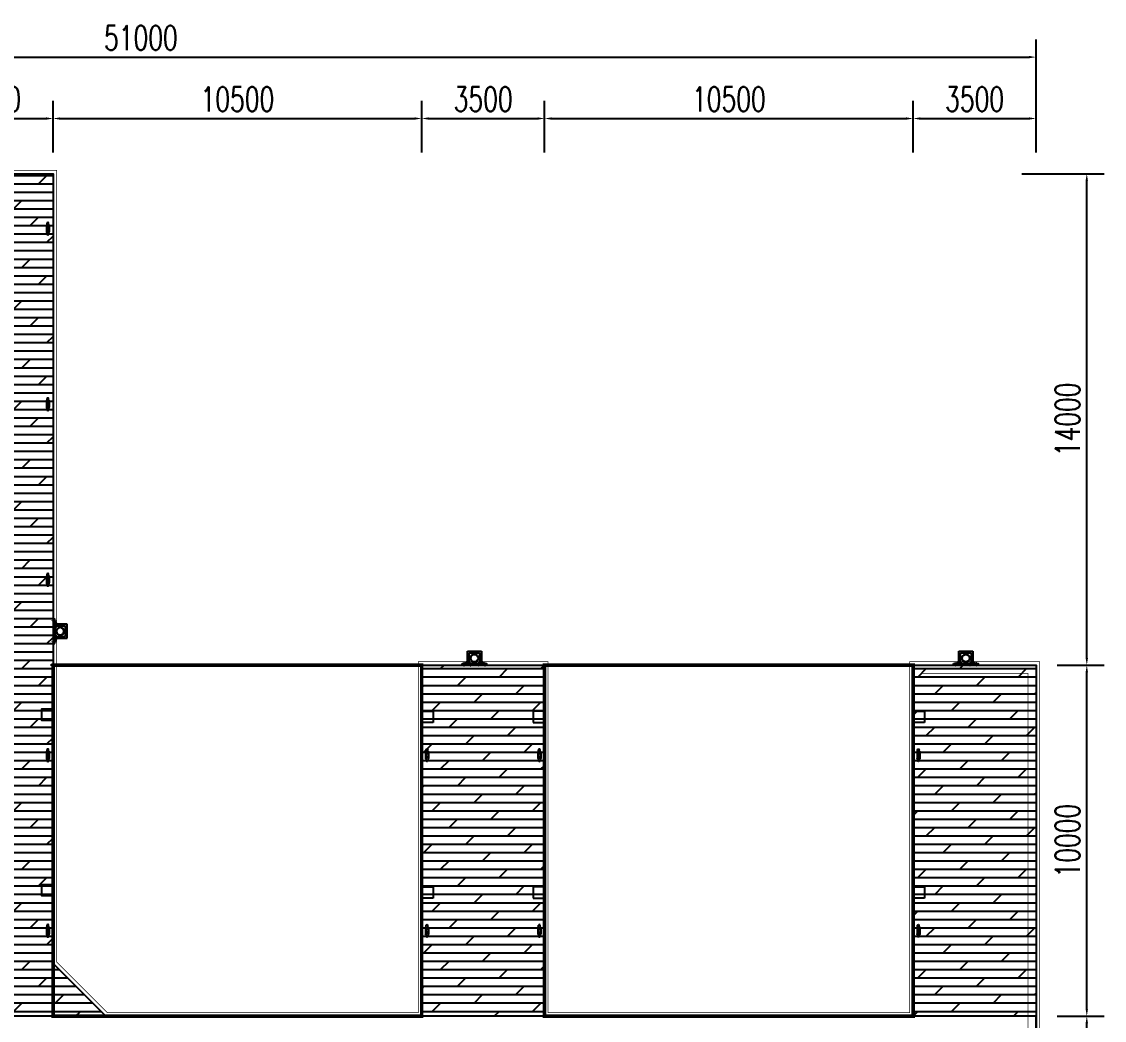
# Model space of a CAD drawing. Header units: millimetres. Extents: x -1905078 to 890385, y 1304549 to 3975677.
# Drawn here: x -742554 to -711711, y 1456461 to 1484910 of the extents above; entities that cross this region are included whole.
import ezdxf

# ---------------------------------------------------------------- set-up
doc = ezdxf.new("R2010")
doc.units = ezdxf.units.MM
doc.header["$LTSCALE"] = 1000
doc.layers.get('DEFPOINTS').update_dxf_attribs({"linetype": 'CONTINUOUS'})
for name, color, linetype in [('W-_ANTICOLLISION防撞措施', 6, 'CONTINUOUS'), ('W-FLOAT_BOWL浮筒', 253, 'CONTINUOUS'), ('W-MOUNTING固定方式', 5, 'CONTINUOUS'), ('W-PLASTIC_RAILINGS塑木栏杆', 6, 'CONTINUOUS'), ('W-STEEL_FRAME钢架', 3, 'CONTINUOUS'), ('W-WOOD_FLOOR木地板', 30, 'CONTINUOUS'), ('护桩器', 154, 'CONTINUOUS'), ('景-通用-文字', 7, 'CONTINUOUS'), ('系船栓', 132, 'CONTINUOUS'), ('结构', 1, 'CONTINUOUS'), ('螺栓', 146, 'CONTINUOUS')]:
    doc.layers.add(name, color=color, linetype=linetype)
doc.styles.add('STANDARD_T3', font='simplex.shx', dxfattribs={"width": 0.7, "bigfont": 'gbcbig.shx'})
doc.dimstyles.new('W&&200', dxfattribs={"dimtxt": 700, "dimasz": 200, "dimexe": 500, "dimexo": 600, "dimgap": 200, "dimtad": 1, "dimdec": 0, "dimzin": 0, "dimdsep": 46, "dimtxsty": 'STANDARD_T3', "dimcen": 0.09, "dimclrd": 1, "dimclre": 1, "dimclrt": 7, "dimazin": 2, "dimtfac": 1, "dimtdec": 0, "dimtix": 1, "dimtmove": 2, "dimatfit": 3, "dimfxl": 100, "dimtolj": 1, "dimtzin": 0, "dimarcsym": 0})

# ---------------------------------------------------------------- blocks, each defined once
blk = doc.blocks.new('ggz')
at = {"layer": '护桩器'}
for p, q in [((0, 0), (399, 0)), ((0, -349), (0, 0)), ((162, -69), (162, 0)), ((172, -69), (172, 0)), ((226, -69), (226, 0)), ((236, -69), (236, 0)), ((399, 0), (399, -349)), ((-78, -349), (0, -271)), ((73, -163), (4, -163)), ((73, -173), (4, -173)), ((73, -226), (4, -226)), ((73, -236), (4, -236)), ((47, -160), (47, -162)), ((70, -160), (47, -160)), ((70, -162), (47, -162)), ((47, -237), (47, -239)), ((47, -237), (70, -237)), ((47, -239), (70, -239)), ((48, -157), (50, -157)), ((48, -157), (48, -160)), ((48, -171), (48, -162)), ((48, -171), (69, -171)), ((48, -229), (48, -237)), ((69, -229), (48, -229)), ((50, -148), (49, -149)), ((49, -149), (53, -148)), ((49, -157), (49, -149)), ((57, -240), (49, -240)), ((49, -240), (49, -246)), ((53, -247), (49, -246)), ((50, -247), (49, -246)), ((50, -50), (349, -50)), ((50, -349), (50, -50)), ((55, -148), (50, -148)), ((50, -149), (55, -148)), ((50, -148), (50, -149)), ((50, -157), (50, -149)), ((51, -157), (50, -157)), ((50, -240), (50, -239)), ((50, -240), (50, -246)), ((50, -246), (50, -247)), ((55, -247), (50, -246)), ((50, -247), (50, -247)), ((50, -247), (50, -247)), ((50, -247), (53, -247)), ((58, -157), (51, -157)), ((52, -160), (52, -157)), ((52, -162), (52, -160)), ((52, -162), (52, -238)), ((52, -162), (52, -171)), ((52, -163), (52, -171)), ((52, -236), (52, -228)), ((52, -229), (52, -237)), ((52, -237), (52, -239)), ((53, -154), (53, -144)), ((54, -144), (53, -144)), ((64, -144), (53, -144)), ((53, -148), (64, -148)), ((53, -157), (53, -148)), ((54, -149), (53, -148)), ((53, -148), (57, -149)), ((53, -171), (53, -148)), ((54, -157), (53, -157)), ((53, -238), (53, -160)), ((53, -160), (53, -238)), ((53, -172), (53, -171)), ((64, -181), (53, -181)), ((53, -229), (53, -227)), ((53, -239), (53, -229)), ((57, -246), (53, -247)), ((53, -247), (62, -247)), ((54, -144), (54, -154)), ((54, -144), (63, -144)), ((54, -148), (54, -171)), ((54, -149), (54, -157)), ((63, -149), (54, -149)), ((54, -157), (63, -157)), ((54, -171), (54, -181)), ((56, -145), (55, -146)), ((55, -146), (55, -148)), ((64, -148), (55, -148)), ((55, -148), (60, -149)), ((55, -148), (56, -149)), ((55, -247), (60, -246)), ((56, -145), (61, -145)), ((57, -146), (56, -145)), ((56, -149), (57, -148)), ((56, -149), (61, -149)), ((58, -147), (57, -146)), ((57, -148), (58, -147)), ((57, -149), (62, -148)), ((57, -157), (57, -149)), ((57, -240), (68, -240)), ((57, -246), (57, -240)), ((62, -247), (57, -246)), ((58, -151), (58, -248)), ((58, -157), (58, -157)), ((58, -157), (59, -157)), ((58, -160), (58, -157)), ((59, -160), (58, -157)), ((58, -171), (58, -162)), ((58, -163), (58, -171)), ((58, -236), (58, -228)), ((58, -237), (58, -229)), ((59, -147), (60, -146)), ((60, -148), (59, -147)), ((60, -157), (59, -157)), ((60, -146), (62, -146)), ((60, -149), (64, -148)), ((62, -148), (60, -148)), ((60, -157), (60, -149)), ((60, -157), (68, -157)), ((60, -240), (60, -246)), ((60, -246), (64, -247)), ((62, -146), (62, -147)), ((62, -147), (62, -148)), ((62, -148), (67, -149)), ((66, -246), (62, -247)), ((62, -247), (67, -247)), ((63, -154), (63, -144)), ((63, -144), (64, -144)), ((63, -149), (64, -148)), ((63, -171), (63, -148)), ((63, -149), (63, -157)), ((63, -157), (64, -157)), ((63, -181), (63, -171)), ((64, -154), (64, -144)), ((64, -157), (64, -148)), ((64, -148), (68, -149)), ((68, -148), (64, -148)), ((64, -171), (64, -148)), ((64, -160), (64, -157)), ((64, -238), (64, -160)), ((64, -160), (64, -238)), ((64, -162), (64, -238)), ((64, -162), (64, -171)), ((64, -172), (64, -171)), ((64, -229), (64, -227)), ((64, -239), (64, -229)), ((64, -229), (64, -237)), ((68, -246), (64, -247)), ((65, -162), (65, -160)), ((65, -237), (65, -239)), ((66, -240), (66, -246)), ((67, -247), (66, -246)), ((67, -149), (68, -148)), ((67, -157), (67, -149)), ((67, -240), (67, -239)), ((67, -247), (67, -246)), ((68, -246), (67, -247)), ((68, -149), (68, -148)), ((68, -157), (68, -149)), ((68, -157), (68, -157)), ((68, -157), (68, -157)), ((68, -157), (68, -160)), ((68, -240), (68, -246)), ((69, -171), (69, -162)), ((69, -229), (69, -237)), ((70, -162), (70, -160)), ((70, -239), (70, -237)), ((73, -163), (73, -173)), ((73, -236), (73, -226)), ((140, -54), (248, -54)), ((143, -49), (144, -48)), ((143, -49), (154, -49)), ((143, -49), (143, -59)), ((154, -59), (143, -59)), ((143, -59), (144, -60)), ((154, -48), (144, -48)), ((144, -60), (144, -48)), ((154, -60), (144, -60)), ((148, -45), (149, -44)), ((149, -44), (148, -49)), ((148, -50), (148, -45)), ((148, -45), (149, -46)), ((149, -46), (148, -50)), ((148, -48), (148, -60)), ((157, -48), (148, -48)), ((148, -49), (148, -48)), ((148, -49), (156, -49)), ((148, -59), (148, -49)), ((148, -49), (149, -53)), ((148, -60), (148, -50)), ((148, -50), (149, -55)), ((149, -53), (148, -58)), ((149, -55), (148, -60)), ((148, -58), (149, -62)), ((148, -59), (156, -59)), ((148, -59), (148, -60)), ((157, -60), (148, -60)), ((148, -60), (149, -64)), ((148, -63), (148, -60)), ((149, -62), (148, -63)), ((149, -64), (148, -63)), ((157, -44), (149, -44)), ((157, -46), (149, -46)), ((157, -53), (149, -53)), ((157, -55), (149, -55)), ((157, -62), (149, -62)), ((157, -64), (149, -64)), ((156, -49), (157, -48)), ((156, -49), (156, -59)), ((156, -59), (157, -60)), ((157, -44), (157, -46)), ((157, -44), (157, -63)), ((157, -44), (160, -44)), ((157, -46), (157, -46)), ((160, -48), (157, -48)), ((160, -60), (157, -60)), ((157, -64), (157, -63)), ((157, -64), (157, -64)), ((157, -64), (160, -64)), ((160, -42), (162, -42)), ((160, -66), (160, -42)), ((162, -48), (160, -48)), ((238, -60), (160, -60)), ((162, -60), (160, -60)), ((160, -60), (238, -60)), ((162, -66), (160, -66)), ((161, -48), (238, -48)), ((161, -60), (238, -60)), ((162, -66), (162, -42)), ((170, -43), (162, -43)), ((162, -48), (170, -48)), ((162, -48), (171, -48)), ((170, -54), (162, -54)), ((162, -54), (171, -54)), ((162, -60), (170, -60)), ((170, -65), (162, -65)), ((162, -69), (172, -69)), ((170, -43), (170, -65)), ((170, -49), (181, -49)), ((181, -59), (170, -59)), ((172, -60), (170, -60)), ((181, -60), (181, -48)), ((236, -69), (226, -69)), ((229, -60), (227, -60)), ((236, -48), (228, -48)), ((236, -54), (228, -54)), ((229, -43), (237, -43)), ((229, -65), (229, -43)), ((229, -48), (237, -48)), ((237, -54), (229, -54)), ((239, -60), (229, -60)), ((229, -60), (237, -60)), ((229, -65), (237, -65)), ((237, -42), (239, -42)), ((237, -42), (237, -66)), ((237, -48), (239, -48)), ((237, -60), (239, -60)), ((239, -66), (237, -66)), ((239, -42), (239, -66)), ((240, -46), (239, -46)), ((240, -62), (239, -62)), ((240, -53), (240, -45)), ((240, -45), (246, -45)), ((240, -46), (246, -46)), ((240, -53), (240, -63)), ((246, -53), (240, -53)), ((240, -56), (246, -56)), ((240, -62), (246, -62)), ((240, -63), (246, -63)), ((246, -46), (246, -45)), ((246, -46), (246, -45)), ((246, -49), (246, -45)), ((246, -45), (246, -45)), ((246, -46), (246, -46)), ((246, -51), (246, -46)), ((246, -46), (246, -49)), ((246, -49), (246, -58)), ((246, -53), (246, -49)), ((246, -51), (246, -56)), ((246, -58), (246, -53)), ((246, -56), (246, -59)), ((246, -58), (246, -63)), ((246, -62), (246, -58)), ((246, -63), (246, -59)), ((246, -63), (246, -62)), ((246, -63), (246, -63)), ((246, -63), (246, -63)), ((326, -163), (395, -163)), ((326, -163), (326, -173)), ((326, -173), (395, -173)), ((326, -226), (395, -226)), ((326, -236), (326, -226)), ((326, -236), (395, -236)), ((329, -162), (329, -160)), ((329, -160), (352, -160)), ((329, -162), (352, -162)), ((329, -239), (329, -237)), ((352, -237), (329, -237)), ((352, -239), (329, -239)), ((330, -171), (330, -162)), ((351, -171), (330, -171)), ((330, -229), (330, -237)), ((330, -229), (351, -229)), ((335, -148), (331, -149)), ((331, -148), (335, -148)), ((331, -149), (331, -148)), ((332, -149), (331, -148)), ((331, -157), (331, -149)), ((331, -157), (331, -157)), ((331, -157), (331, -157)), ((339, -157), (331, -157)), ((331, -157), (331, -160)), ((331, -240), (331, -246)), ((342, -240), (331, -240)), ((331, -246), (335, -247)), ((331, -246), (332, -247)), ((337, -148), (332, -149)), ((332, -157), (332, -149)), ((332, -240), (332, -239)), ((332, -247), (332, -246)), ((332, -247), (333, -246)), ((337, -247), (332, -247)), ((333, -240), (333, -246)), ((333, -246), (337, -247)), ((334, -162), (334, -160)), ((334, -237), (334, -239)), ((335, -154), (335, -144)), ((336, -144), (335, -144)), ((335, -144), (346, -144)), ((346, -148), (335, -148)), ((335, -157), (335, -148)), ((336, -149), (335, -148)), ((335, -148), (344, -148)), ((339, -149), (335, -148)), ((335, -171), (335, -148)), ((336, -157), (335, -157)), ((335, -160), (335, -157)), ((335, -238), (335, -160)), ((335, -160), (335, -238)), ((335, -162), (335, -238)), ((335, -162), (335, -171)), ((335, -172), (335, -171)), ((335, -181), (346, -181)), ((335, -229), (335, -227)), ((335, -239), (335, -229)), ((335, -229), (335, -237)), ((339, -246), (335, -247)), ((336, -154), (336, -144)), ((345, -144), (336, -144)), ((336, -171), (336, -148)), ((336, -149), (336, -157)), ((336, -149), (345, -149)), ((345, -157), (336, -157)), ((336, -181), (336, -171)), ((337, -146), (337, -147)), ((339, -146), (337, -146)), ((337, -147), (337, -148)), ((342, -149), (337, -148)), ((337, -148), (339, -148)), ((337, -247), (342, -246)), ((346, -247), (337, -247)), ((343, -145), (338, -145)), ((343, -149), (338, -149)), ((340, -147), (339, -146)), ((339, -148), (340, -147)), ((344, -148), (339, -149)), ((339, -157), (339, -149)), ((339, -157), (340, -157)), ((339, -240), (339, -246)), ((344, -247), (339, -246)), ((341, -157), (340, -157)), ((340, -160), (341, -157)), ((341, -147), (342, -146)), ((342, -148), (341, -147)), ((341, -151), (341, -248)), ((341, -157), (341, -157)), ((341, -157), (348, -157)), ((341, -160), (341, -157)), ((341, -171), (341, -162)), ((341, -163), (341, -171)), ((341, -236), (341, -228)), ((341, -237), (341, -229)), ((342, -146), (343, -145)), ((346, -148), (342, -149)), ((343, -149), (342, -148)), ((342, -157), (342, -149)), ((342, -240), (350, -240)), ((342, -246), (342, -240)), ((342, -246), (346, -247)), ((343, -145), (344, -146)), ((344, -148), (343, -149)), ((344, -146), (344, -148)), ((344, -148), (349, -148)), ((349, -149), (344, -148)), ((344, -247), (349, -246)), ((345, -144), (345, -154)), ((345, -144), (346, -144)), ((345, -149), (346, -148)), ((345, -148), (345, -171)), ((345, -149), (345, -157)), ((345, -157), (346, -157)), ((345, -171), (345, -181)), ((346, -154), (346, -144)), ((346, -157), (346, -148)), ((350, -149), (346, -148)), ((346, -171), (346, -148)), ((346, -238), (346, -160)), ((346, -160), (346, -238)), ((346, -172), (346, -171)), ((346, -229), (346, -227)), ((346, -239), (346, -229)), ((346, -247), (350, -246)), ((349, -247), (346, -247)), ((347, -160), (347, -157)), ((347, -162), (347, -160)), ((347, -162), (347, -238)), ((347, -162), (347, -171)), ((347, -163), (347, -171)), ((347, -236), (347, -228)), ((347, -229), (347, -237)), ((347, -237), (347, -239)), ((348, -157), (349, -157)), ((349, -50), (349, -349)), ((349, -148), (350, -149)), ((349, -148), (349, -149)), ((349, -157), (349, -149)), ((351, -157), (349, -157)), ((349, -240), (349, -239)), ((349, -240), (349, -246)), ((349, -246), (349, -247)), ((349, -247), (350, -246)), ((349, -247), (349, -247)), ((349, -247), (349, -247)), ((350, -157), (350, -149)), ((350, -240), (350, -246)), ((351, -157), (351, -160)), ((351, -171), (351, -162)), ((351, -229), (351, -237)), ((352, -160), (352, -162)), ((352, -237), (352, -239)), ((477, -349), (399, -271)), ((399, -399), (0, -399)), ((349, -349), (50, -349)), ((140, -345), (248, -345)), ((143, -340), (144, -339)), ((154, -340), (143, -340)), ((143, -350), (143, -340)), ((143, -350), (154, -350)), ((143, -350), (144, -351)), ((154, -339), (144, -339)), ((144, -339), (144, -351)), ((154, -351), (144, -351)), ((148, -339), (149, -335)), ((149, -335), (148, -336)), ((148, -336), (148, -339)), ((149, -337), (148, -336)), ((148, -341), (149, -337)), ((148, -351), (148, -339)), ((157, -339), (148, -339)), ((148, -340), (148, -339)), ((148, -339), (148, -349)), ((149, -344), (148, -339)), ((148, -340), (156, -340)), ((148, -340), (148, -350)), ((149, -346), (148, -341)), ((148, -349), (149, -344)), ((148, -350), (149, -346)), ((148, -349), (148, -354)), ((149, -353), (148, -349)), ((148, -350), (156, -350)), ((148, -350), (148, -351)), ((149, -355), (148, -350)), ((157, -351), (148, -351)), ((148, -354), (149, -353)), ((148, -354), (149, -355)), ((157, -335), (149, -335)), ((157, -337), (149, -337)), ((157, -344), (149, -344)), ((157, -346), (149, -346)), ((157, -353), (149, -353)), ((157, -355), (149, -355)), ((156, -340), (157, -339)), ((156, -350), (156, -340)), ((156, -350), (157, -351)), ((157, -335), (157, -336)), ((157, -335), (157, -335)), ((157, -335), (160, -335)), ((157, -355), (157, -336)), ((160, -339), (157, -339)), ((160, -351), (157, -351)), ((157, -353), (157, -353)), ((157, -355), (157, -353)), ((157, -355), (160, -355)), ((162, -333), (160, -333)), ((160, -333), (160, -357)), ((238, -339), (160, -339)), ((162, -339), (160, -339)), ((160, -339), (238, -339)), ((162, -351), (160, -351)), ((160, -357), (162, -357)), ((161, -339), (238, -339)), ((161, -351), (238, -351)), ((162, -330), (162, -399)), ((162, -330), (172, -330)), ((162, -333), (162, -357)), ((170, -334), (162, -334)), ((162, -339), (170, -339)), ((170, -345), (162, -345)), ((162, -345), (171, -345)), ((162, -351), (170, -351)), ((162, -351), (171, -351)), ((170, -356), (162, -356)), ((170, -356), (170, -334)), ((172, -339), (170, -339)), ((181, -340), (170, -340)), ((170, -350), (181, -350)), ((172, -330), (172, -399)), ((181, -339), (181, -351)), ((226, -330), (226, -399)), ((236, -330), (226, -330)), ((229, -339), (227, -339)), ((236, -345), (228, -345)), ((236, -351), (228, -351)), ((229, -334), (237, -334)), ((229, -334), (229, -356)), ((239, -339), (229, -339)), ((229, -339), (237, -339)), ((237, -345), (229, -345)), ((229, -351), (237, -351)), ((229, -356), (237, -356)), ((236, -330), (236, -399)), ((239, -333), (237, -333)), ((237, -357), (237, -333)), ((237, -339), (239, -339)), ((237, -351), (239, -351)), ((237, -357), (239, -357)), ((239, -357), (239, -333)), ((240, -337), (239, -337)), ((240, -353), (239, -353)), ((240, -336), (246, -336)), ((240, -346), (240, -336)), ((240, -337), (246, -337)), ((240, -343), (246, -343)), ((240, -346), (240, -354)), ((246, -346), (240, -346)), ((240, -353), (246, -353)), ((240, -354), (246, -354)), ((246, -336), (246, -336)), ((246, -336), (246, -340)), ((246, -336), (246, -336)), ((246, -341), (246, -336)), ((246, -336), (246, -337)), ((246, -337), (246, -341)), ((246, -343), (246, -340)), ((246, -341), (246, -346)), ((246, -350), (246, -341)), ((246, -348), (246, -343)), ((246, -346), (246, -350)), ((246, -348), (246, -353)), ((246, -350), (246, -354)), ((246, -353), (246, -350)), ((246, -353), (246, -353)), ((246, -353), (246, -354)), ((246, -353), (246, -354)), ((246, -354), (246, -354))]:
    blk.add_line(p, q, dxfattribs=at)
for points in [[(83, -174), (33, -174), (33, -224), (83, -224)], [(174, -79), (174, -29), (224, -29), (224, -79)], [(316, -174), (366, -174), (366, -224), (316, -224)], [(-150, -349), (549, -349), (549, -399), (-150, -399)], [(174, -320), (174, -370), (224, -370), (224, -320)]]:
    blk.add_lwpolyline(points, close=True, dxfattribs=at)
at = {"layer": '护桩器', "color": 1}
for radius in [110, 104]:
    blk.add_circle((200, -200), radius, dxfattribs=at)
at = {"layer": '螺栓'}
for p, q in [((-110, -343), (-109, -342)), ((-110, -343), (-110, -349)), ((-110, -406), (-110, -404)), ((-90, -404), (-110, -404)), ((-90, -406), (-110, -406)), ((-91, -342), (-109, -342)), ((-108, -412), (-108, -406)), ((-92, -412), (-108, -412)), ((-105, -412), (-105, -406)), ((-105, -419), (-105, -412)), ((-103, -420), (-105, -419)), ((-103, -420), (-103, -412)), ((-97, -420), (-103, -420)), ((-97, -420), (-97, -412)), ((-97, -420), (-95, -419)), ((-95, -406), (-95, -412)), ((-95, -419), (-95, -412)), ((-92, -406), (-92, -412)), ((-90, -343), (-91, -342)), ((-90, -347), (-90, -343)), ((-90, -404), (-90, -406)), ((70, -343, 0), (71, -342, 0)), ((70, -343, 0), (70, -349, 0)), ((70, -406, 0), (70, -404, 0)), ((90, -404, 0), (70, -404, 0)), ((90, -406, 0), (70, -406, 0)), ((89, -342, 0), (71, -342, 0)), ((72, -412, 0), (72, -406, 0)), ((88, -412, 0), (72, -412, 0)), ((75, -412, 0), (75, -406, 0)), ((75, -419, 0), (75, -412, 0)), ((77, -420, 0), (75, -419, 0)), ((77, -420, 0), (77, -412, 0)), ((83, -420, 0), (77, -420, 0)), ((83, -420, 0), (83, -412, 0)), ((83, -420, 0), (85, -419, 0)), ((85, -406, 0), (85, -412, 0)), ((85, -419, 0), (85, -412, 0)), ((88, -406, 0), (88, -412, 0)), ((90, -343, 0), (89, -342, 0)), ((90, -347, 0), (90, -343, 0)), ((90, -404, 0), (90, -406, 0)), ((309, -343), (310, -342)), ((309, -343), (309, -349)), ((309, -406), (309, -404)), ((329, -404), (309, -404)), ((329, -406), (309, -406)), ((328, -342), (310, -342)), ((311, -412), (311, -406)), ((327, -412), (311, -412)), ((314, -412), (314, -406)), ((314, -419), (314, -412)), ((316, -420), (314, -419)), ((316, -420), (316, -412)), ((322, -420), (316, -420)), ((322, -420), (322, -412)), ((322, -420), (324, -419)), ((324, -406), (324, -412)), ((324, -419), (324, -412)), ((327, -406), (327, -412)), ((329, -343), (328, -342)), ((329, -347), (329, -343)), ((329, -404), (329, -406)), ((489, -343), (490, -342)), ((489, -343), (489, -349)), ((489, -406), (489, -404)), ((509, -404), (489, -404)), ((509, -406), (489, -406)), ((508, -342), (490, -342)), ((491, -412), (491, -406)), ((507, -412), (491, -412)), ((494, -412), (494, -406)), ((494, -419), (494, -412)), ((496, -420), (494, -419)), ((496, -420), (496, -412)), ((502, -420), (496, -420)), ((502, -420), (502, -412)), ((502, -420), (504, -419)), ((504, -406), (504, -412)), ((504, -419), (504, -412)), ((507, -406), (507, -412)), ((509, -343), (508, -342)), ((509, -347), (509, -343)), ((509, -404), (509, -406))]:
    blk.add_line(p, q, dxfattribs=at)
for points in [[(-110, -347), (-90, -347), (-90, -349), (-110, -349)], [(-92, -347), (-108, -347)], [(-107, -342), (-93, -342)], [(-105, -342), (-105, -347)], [(-105, -347), (-105, -399)], [(-103, -347), (-103, -399)], [(-97, -347), (-97, -399)], [(-95, -347), (-95, -342)], [(-95, -347), (-95, -399)], [(309, -347), (329, -347), (329, -349), (309, -349)], [(327, -347), (311, -347)], [(312, -342), (326, -342)], [(314, -342), (314, -347)], [(314, -347), (314, -399)], [(316, -347), (316, -399)], [(322, -347), (322, -399)], [(324, -347), (324, -342)], [(324, -347), (324, -399)], [(489, -347), (509, -347), (509, -349), (489, -349)], [(507, -347), (491, -347)], [(492, -342), (506, -342)], [(494, -342), (494, -347)], [(494, -347), (494, -399)], [(496, -347), (496, -399)], [(502, -347), (502, -399)], [(504, -347), (504, -342)], [(504, -347), (504, -399)]]:
    blk.add_lwpolyline(points, dxfattribs=at)
at = {"layer": '螺栓', "elevation": 0}
for points in [[(70, -347), (90, -347), (90, -349), (70, -349)], [(88, -347), (72, -347)], [(73, -342), (87, -342)], [(75, -342), (75, -347)], [(75, -347), (75, -399)], [(77, -347), (77, -399)], [(83, -347), (83, -399)], [(85, -347), (85, -342)], [(85, -347), (85, -399)]]:
    blk.add_lwpolyline(points, dxfattribs=at)
at = {"layer": '螺栓'}
for points in [[(-107, -342), (-107, -342), (-106, -342), (-105, -342)], [(-105, -342), (-102, -343), (-98, -343), (-95, -342)], [(-95, -342), (-94, -342), (-93, -342), (-93, -342)], [(73, -342, 0), (73, -342, 0), (74, -342, 0), (75, -342, 0)], [(75, -342, 0), (78, -343, 0), (82, -343, 0), (85, -342, 0)], [(85, -342, 0), (86, -342, 0), (87, -342, 0), (87, -342, 0)], [(312, -342), (312, -342), (313, -342), (314, -342)], [(314, -342), (317, -343), (321, -343), (324, -342)], [(324, -342), (325, -342), (326, -342), (326, -342)], [(492, -342), (492, -342), (493, -342), (494, -342)], [(494, -342), (497, -343), (501, -343), (504, -342)], [(504, -342), (505, -342), (506, -342), (506, -342)]]:
    blk.add_open_spline(points, degree=3, dxfattribs=at)
blk = doc.blocks.new('系船栓')
at = {"layer": '系船栓'}
for p, q in [((85, 40), (265, 40)), ((105, 30), (245, 30)), ((105, -30), (19, -23)), ((85, -40), (265, -40)), ((105, -30), (245, -30)), ((245, -30), (331, -23))]:
    blk.add_line(p, q, dxfattribs=at)
for points in [[(105, 30), (19, 23)], [(245, 30), (331, 23)], [(351, 3), (351, -3)]]:
    blk.add_lwpolyline(points, dxfattribs=at)
for centre, radius in [((120, 0), 15), ((120, 0), 10), ((230, 0), 15), ((230, 0), 10)]:
    blk.add_circle(centre, radius, dxfattribs=at)
for centre, radius, start, end in [((23, 0), 23, 98.951, 261.049), ((91, 0), 40.4, 97.8135, 139.5859), ((260, 0), 40.4, 40.4141, 82.1865), ((328, 0), 23, 278.951, 81.049), ((91, 0), 40.4, 220.4141, 262.1865), ((260, 0), 40.4, 277.8135, 319.5859)]:
    blk.add_arc(centre, radius, start, end, dxfattribs=at)
blk = doc.blocks.new('*U432')
at = {"layer": 'W-WOOD_FLOOR木地板', "rotation": 270}
blk.add_blockref('系船栓', (0, 175), dxfattribs=at)
blk = doc.blocks.new('*U431')
at = {"layer": 'W-WOOD_FLOOR木地板', "color": 0, "linetype": 'ByBlock', "lineweight": -2, "transparency": 16777216}
for p in [(0, 20000), (0, 15000), (0, 10000), (0, 5000), (0, 0)]:
    blk.add_blockref('*U432', p, dxfattribs=at)
blk = doc.blocks.new('*U433')
at = {"layer": 'W-WOOD_FLOOR木地板', "rotation": 270}
blk.add_blockref('系船栓', (0, 175), dxfattribs=at)
blk = doc.blocks.new('*U435')
at = {"layer": 'W-WOOD_FLOOR木地板', "color": 0, "linetype": 'ByBlock', "lineweight": -2, "transparency": 16777216}
for p in [(0, 5000), (0, 0)]:
    blk.add_blockref('*U433', p, dxfattribs=at)
blk = doc.blocks.new('*U437')
at = {"layer": 'W-WOOD_FLOOR木地板', "rotation": 270}
blk.add_blockref('系船栓', (0, 175), dxfattribs=at)
blk = doc.blocks.new('*U436')
at = {"layer": 'W-WOOD_FLOOR木地板', "color": 0, "linetype": 'ByBlock', "lineweight": -2, "transparency": 16777216}
for p in [(0, 5000), (0, 0)]:
    blk.add_blockref('*U437', p, dxfattribs=at)
blk = doc.blocks.new('*U438')
at = {"layer": 'W-WOOD_FLOOR木地板', "rotation": 270}
blk.add_blockref('系船栓', (0, 175), dxfattribs=at)
blk = doc.blocks.new('*U440')
at = {"layer": 'W-WOOD_FLOOR木地板', "color": 0, "linetype": 'ByBlock', "lineweight": -2, "transparency": 16777216}
for p in [(0, 5000), (0, 0)]:
    blk.add_blockref('*U438', p, dxfattribs=at)
blk = doc.blocks.new('*D447')
at = {"layer": 'DEFPOINTS', "color": 0, "transparency": 16777216}
for p in [(-713657, 1456579), (-712211, 1456579), (-713657, 1453579)]:
    blk.add_point(p, dxfattribs=at)
at = {"layer": '景-通用-文字', "color": 1, "lineweight": -2, "transparency": 16777216}
for p, q in [((-713057, 1456579), (-711711, 1456579)), ((-712211, 1453779), (-712211, 1456379)), ((-713057, 1453579), (-711711, 1453579))]:
    blk.add_line(p, q, dxfattribs=at)
at = {"layer": '景-通用-文字', "color": 1, "transparency": 16777216}
for points in [[(-712244, 1456379), (-712177, 1456379), (-712211, 1456579)], [(-712244, 1453779), (-712177, 1453779), (-712211, 1453579)]]:
    blk.add_solid(points, dxfattribs=at)
at = {"layer": '景-通用-文字', "color": 7, "transparency": 16777216, "insert": (-712761, 1455079), "char_height": 700, "attachment_point": 5, "rotation": 90, "style": 'STANDARD_T3'}
blk.add_mtext('\\A1;3000', dxfattribs=at)
blk = doc.blocks.new('*D448')
at = {"layer": 'DEFPOINTS', "color": 0, "transparency": 16777216}
for p in [(-713657, 1466579), (-712211, 1466579), (-713657, 1456579)]:
    blk.add_point(p, dxfattribs=at)
at = {"layer": '景-通用-文字', "color": 1, "lineweight": -2, "transparency": 16777216}
for p, q in [((-713057, 1466579), (-711711, 1466579)), ((-712211, 1456779), (-712211, 1466379)), ((-713057, 1456579), (-711711, 1456579))]:
    blk.add_line(p, q, dxfattribs=at)
at = {"layer": '景-通用-文字', "color": 1, "transparency": 16777216}
for points in [[(-712244, 1466379), (-712177, 1466379), (-712211, 1466579)], [(-712244, 1456779), (-712177, 1456779), (-712211, 1456579)]]:
    blk.add_solid(points, dxfattribs=at)
at = {"layer": '景-通用-文字', "color": 7, "transparency": 16777216, "insert": (-712761, 1461579), "char_height": 700, "attachment_point": 5, "rotation": 90, "style": 'STANDARD_T3'}
blk.add_mtext('\\A1;10000', dxfattribs=at)
blk = doc.blocks.new('*D449')
at = {"layer": 'DEFPOINTS', "color": 0, "transparency": 16777216}
for p in [(-714657, 1480579), (-712211, 1480579), (-713657, 1466579)]:
    blk.add_point(p, dxfattribs=at)
at = {"layer": '景-通用-文字', "color": 1, "lineweight": -2, "transparency": 16777216}
for p, q in [((-714057, 1480579), (-711711, 1480579)), ((-712211, 1466779), (-712211, 1480379)), ((-713057, 1466579), (-711711, 1466579))]:
    blk.add_line(p, q, dxfattribs=at)
at = {"layer": '景-通用-文字', "color": 1, "transparency": 16777216}
for points in [[(-712244, 1480379), (-712177, 1480379), (-712211, 1480579)], [(-712244, 1466779), (-712177, 1466779), (-712211, 1466579)]]:
    blk.add_solid(points, dxfattribs=at)
at = {"layer": '景-通用-文字', "color": 7, "transparency": 16777216, "insert": (-712761, 1473579), "char_height": 700, "attachment_point": 5, "rotation": 90, "style": 'STANDARD_T3'}
blk.add_mtext('\\A1;14000', dxfattribs=at)
blk = doc.blocks.new('*D452')
at = {"layer": 'DEFPOINTS', "color": 0, "transparency": 16777216}
for p in [(-741657, 1482151), (-745157, 1480579), (-741657, 1480579)]:
    blk.add_point(p, dxfattribs=at)
at = {"layer": '景-通用-文字', "color": 1, "lineweight": -2, "transparency": 16777216}
for p, q in [((-745157, 1481179), (-745157, 1482651)), ((-741657, 1481179), (-741657, 1482651)), ((-744957, 1482151), (-741857, 1482151))]:
    blk.add_line(p, q, dxfattribs=at)
at = {"layer": '景-通用-文字', "color": 1, "transparency": 16777216}
for points in [[(-744957, 1482184), (-744957, 1482117), (-745157, 1482151)], [(-741857, 1482184), (-741857, 1482117), (-741657, 1482151)]]:
    blk.add_solid(points, dxfattribs=at)
at = {"layer": '景-通用-文字', "color": 7, "transparency": 16777216, "insert": (-743407, 1482701), "char_height": 700, "attachment_point": 5, "style": 'STANDARD_T3'}
blk.add_mtext('\\A1;3500', dxfattribs=at)
blk = doc.blocks.new('*D453')
at = {"layer": 'DEFPOINTS', "color": 0, "transparency": 16777216}
for p in [(-731157, 1482151), (-741657, 1480579), (-731157, 1480579)]:
    blk.add_point(p, dxfattribs=at)
at = {"layer": '景-通用-文字', "color": 1, "lineweight": -2, "transparency": 16777216}
for p, q in [((-741657, 1481179), (-741657, 1482651)), ((-731157, 1481179), (-731157, 1482651)), ((-741457, 1482151), (-731357, 1482151))]:
    blk.add_line(p, q, dxfattribs=at)
at = {"layer": '景-通用-文字', "color": 1, "transparency": 16777216}
for points in [[(-741457, 1482184), (-741457, 1482117), (-741657, 1482151)], [(-731357, 1482184), (-731357, 1482117), (-731157, 1482151)]]:
    blk.add_solid(points, dxfattribs=at)
at = {"layer": '景-通用-文字', "color": 7, "transparency": 16777216, "insert": (-736407, 1482701), "char_height": 700, "attachment_point": 5, "style": 'STANDARD_T3'}
blk.add_mtext('\\A1;10500', dxfattribs=at)
blk = doc.blocks.new('*D454')
at = {"layer": 'DEFPOINTS', "color": 0, "transparency": 16777216}
for p in [(-727657, 1482151), (-731157, 1480579), (-727657, 1480579)]:
    blk.add_point(p, dxfattribs=at)
at = {"layer": '景-通用-文字', "color": 1, "lineweight": -2, "transparency": 16777216}
for p, q in [((-731157, 1481179), (-731157, 1482651)), ((-727657, 1481179), (-727657, 1482651)), ((-730957, 1482151), (-727857, 1482151))]:
    blk.add_line(p, q, dxfattribs=at)
at = {"layer": '景-通用-文字', "color": 1, "transparency": 16777216}
for points in [[(-730957, 1482184), (-730957, 1482117), (-731157, 1482151)], [(-727857, 1482184), (-727857, 1482117), (-727657, 1482151)]]:
    blk.add_solid(points, dxfattribs=at)
at = {"layer": '景-通用-文字', "color": 7, "transparency": 16777216, "insert": (-729407, 1482701), "char_height": 700, "attachment_point": 5, "style": 'STANDARD_T3'}
blk.add_mtext('\\A1;3500', dxfattribs=at)
blk = doc.blocks.new('*D455')
at = {"layer": 'DEFPOINTS', "color": 0, "transparency": 16777216}
for p in [(-717157, 1482151), (-727657, 1480579), (-717157, 1480579)]:
    blk.add_point(p, dxfattribs=at)
at = {"layer": '景-通用-文字', "color": 1, "lineweight": -2, "transparency": 16777216}
for p, q in [((-727657, 1481179), (-727657, 1482651)), ((-717157, 1481179), (-717157, 1482651)), ((-727457, 1482151), (-717357, 1482151))]:
    blk.add_line(p, q, dxfattribs=at)
at = {"layer": '景-通用-文字', "color": 1, "transparency": 16777216}
for points in [[(-727457, 1482184), (-727457, 1482117), (-727657, 1482151)], [(-717357, 1482184), (-717357, 1482117), (-717157, 1482151)]]:
    blk.add_solid(points, dxfattribs=at)
at = {"layer": '景-通用-文字', "color": 7, "transparency": 16777216, "insert": (-722407, 1482701), "char_height": 700, "attachment_point": 5, "style": 'STANDARD_T3'}
blk.add_mtext('\\A1;10500', dxfattribs=at)
blk = doc.blocks.new('*D456')
at = {"layer": 'DEFPOINTS', "color": 0, "transparency": 16777216}
for p in [(-713657, 1482151), (-717157, 1480579), (-713657, 1480579)]:
    blk.add_point(p, dxfattribs=at)
at = {"layer": '景-通用-文字', "color": 1, "lineweight": -2, "transparency": 16777216}
for p, q in [((-717157, 1481179), (-717157, 1482651)), ((-713657, 1481179), (-713657, 1482651)), ((-716957, 1482151), (-713857, 1482151))]:
    blk.add_line(p, q, dxfattribs=at)
at = {"layer": '景-通用-文字', "color": 1, "transparency": 16777216}
for points in [[(-716957, 1482184), (-716957, 1482117), (-717157, 1482151)], [(-713857, 1482184), (-713857, 1482117), (-713657, 1482151)]]:
    blk.add_solid(points, dxfattribs=at)
at = {"layer": '景-通用-文字', "color": 7, "transparency": 16777216, "insert": (-715407, 1482701), "char_height": 700, "attachment_point": 5, "style": 'STANDARD_T3'}
blk.add_mtext('\\A1;3500', dxfattribs=at)
blk = doc.blocks.new('*D463')
at = {"layer": 'DEFPOINTS', "color": 0, "transparency": 16777216}
for p in [(-713657, 1483900), (-764657, 1480579), (-713657, 1480579)]:
    blk.add_point(p, dxfattribs=at)
at = {"layer": '景-通用-文字', "color": 1, "lineweight": -2, "transparency": 16777216}
for p, q in [((-764657, 1481179), (-764657, 1484400)), ((-713657, 1481179), (-713657, 1484400)), ((-764457, 1483900), (-713857, 1483900))]:
    blk.add_line(p, q, dxfattribs=at)
at = {"layer": '景-通用-文字', "color": 1, "transparency": 16777216}
for points in [[(-764457, 1483934), (-764457, 1483867), (-764657, 1483900)], [(-713857, 1483934), (-713857, 1483867), (-713657, 1483900)]]:
    blk.add_solid(points, dxfattribs=at)
at = {"layer": '景-通用-文字', "color": 7, "transparency": 16777216, "insert": (-739157, 1484450), "char_height": 700, "attachment_point": 5, "style": 'STANDARD_T3'}
blk.add_mtext('\\A1;51000', dxfattribs=at)
blk = doc.blocks.new('*U490')
at = {"layer": 'W-MOUNTING固定方式'}
blk.add_lwpolyline([(-162.5, -162.5), (162.5, -162.5), (162.5, 162.5), (-162.5, 162.5)], close=True, dxfattribs=at)
blk = doc.blocks.new('*U492')
at = {"layer": '景-通用-文字', "color": 0, "linetype": 'ByBlock', "lineweight": -2, "transparency": 16777216}
for p in [(0, 0), (0, -5000)]:
    blk.add_blockref('*U490', p, dxfattribs=at)
blk = doc.blocks.new('*U493')
at = {"layer": 'W-MOUNTING固定方式'}
blk.add_lwpolyline([(-162.5, -162.5), (162.5, -162.5), (162.5, 162.5), (-162.5, 162.5)], close=True, dxfattribs=at)
blk = doc.blocks.new('*U495')
at = {"layer": '景-通用-文字', "color": 0, "linetype": 'ByBlock', "lineweight": -2, "transparency": 16777216}
for p in [(0, 0), (0, -5000)]:
    blk.add_blockref('*U493', p, dxfattribs=at)
blk = doc.blocks.new('*U496')
at = {"layer": 'W-MOUNTING固定方式'}
blk.add_lwpolyline([(-162.5, -162.5), (162.5, -162.5), (162.5, 162.5), (-162.5, 162.5)], close=True, dxfattribs=at)
blk = doc.blocks.new('*U498')
at = {"layer": '景-通用-文字', "color": 0, "linetype": 'ByBlock', "lineweight": -2, "transparency": 16777216}
for p in [(0, 0), (0, -5000)]:
    blk.add_blockref('*U496', p, dxfattribs=at)
blk = doc.blocks.new('*U499')
at = {"layer": 'W-MOUNTING固定方式'}
blk.add_lwpolyline([(-162.5, -162.5), (162.5, -162.5), (162.5, 162.5), (-162.5, 162.5)], close=True, dxfattribs=at)
blk = doc.blocks.new('*U501')
at = {"layer": '景-通用-文字', "color": 0, "linetype": 'ByBlock', "lineweight": -2, "transparency": 16777216}
for p in [(0, 0), (0, -5000)]:
    blk.add_blockref('*U499', p, dxfattribs=at)

msp = doc.modelspace()

# ---------------------------------------------------------------- hatches: boundary and pattern name
at = {"layer": 'W-WOOD_FLOOR木地板'}
h = msp.add_hatch(dxfattribs=at)
h.set_pattern_fill('DOLMIT', color=256, scale=300)
h.set_pattern_definition([(0, (-3011378.98, -1010947.8), (0, 238.122618), []), (45, (-3011379, -1010947.8), (-476.24491, 476.24491), [336.75638, -673.512])])
h.paths.add_polyline_path([(-741656.8, 1480578.5), (-745156.8, 1480578.5), (-745156.8, 1458078.5), (-746656.8, 1456578.5), (-740156.8, 1456578.5), (-741656.8, 1458078.5)])
h = msp.add_hatch(dxfattribs=at)
h.set_pattern_fill('DOLMIT', color=256, scale=300)
h.set_pattern_definition([(0, (-3010878.98, -1010947.8), (0, 238.122618), []), (45, (-3010879, -1010947.8), (-476.24491, 476.24491), [336.75638, -673.512])])
h.paths.add_polyline_path([(-727656.8, 1466578.5), (-731156.8, 1466578.5), (-731156.8, 1456578.5), (-727656.8, 1456578.5)])
h = msp.add_hatch(dxfattribs=at)
h.set_pattern_fill('DOLMIT', color=256, scale=300)
h.set_pattern_definition([(0, (-3010378.98, -1010947.8), (0, 238.122618), []), (45, (-3010379, -1010947.8), (-476.24491, 476.24491), [336.75638, -673.512])])
h.paths.add_polyline_path([(-717157.2, 1456578.5), (-713657.2, 1456578.5), (-713657.2, 1466578.5), (-717157.2, 1466578.5)])

# ---------------------------------------------------------------- linework, layer by layer
at = {"layer": 'W-_ANTICOLLISION防撞措施', "color": 2, "const_width": 20}
msp.add_lwpolyline([(-764757.2, 1453478.5), (-764757.2, 1480678.5), (-761057.2, 1480678.5), (-761057.2, 1458119.9), (-759615.8, 1456678.5), (-746698.2, 1456678.5), (-745256.8, 1458119.9), (-745256.8, 1480678.5), (-741556.8, 1480678.5), (-741556.8, 1458119.9), (-740115.4, 1456678.5), (-731256.8, 1456678.5), (-731256.8, 1466678.5), (-727556.8, 1466678.5), (-727556.8, 1456678.5), (-717257.2, 1456678.5), (-717257.2, 1466678.5), (-713557.2, 1466678.5), (-713557.2, 1453478.5)], dxfattribs=at)
at = {"layer": 'W-FLOAT_BOWL浮筒'}
msp.add_line((-741656.8, 1466578.5), (-741734.6, 1466578.5), dxfattribs=at)
at = {"layer": 'W-PLASTIC_RAILINGS塑木栏杆', "const_width": 20}
msp.add_lwpolyline([(-716927.2, 1466348.5), (-713887.2, 1466348.5), (-713887.2, 1453808.5), (-737887.2, 1453808.5), (-737887.2, 1448808.5), (-740427.2, 1448808.5), (-740427.2, 1453808.5), (-764427.2, 1453808.5), (-764427.2, 1480348.5), (-761387.2, 1480348.5)], dxfattribs=at)
at = {"layer": 'W-STEEL_FRAME钢架'}
msp.add_lwpolyline([(-764657.2, 1480578.5), (-761157.2, 1480578.5), (-761157.2, 1458078.5), (-759657.2, 1456578.5), (-746656.8, 1456578.5), (-745156.8, 1458078.5), (-745156.8, 1480578.5), (-741656.8, 1480578.5), (-741656.8, 1458078.5), (-740156.8, 1456578.5), (-731156.8, 1456578.5), (-731156.8, 1466578.5), (-727656.8, 1466578.5), (-727656.8, 1456578.5), (-717157.2, 1456578.5), (-717157.2, 1466578.5), (-713657.2, 1466578.5), (-713657.2, 1453578.5), (-737657.2, 1453578.5), (-737657.2, 1448578.5), (-740657.2, 1448578.5), (-740657.2, 1453578.5), (-764657.2, 1453578.5), (-764657.2, 1480578.5)], dxfattribs=at)
for points in [[(-727656.8, 1456578.5), (-731156.8, 1456578.5), (-731156.8, 1466578.5), (-727656.8, 1466578.5)], [(-713657.2, 1456578.5), (-717157.2, 1456578.5), (-717157.2, 1466578.5), (-713657.2, 1466578.5)], [(-764657.2, 1453578.5), (-713657.2, 1453578.5), (-713657.2, 1456578.5), (-764657.2, 1456578.5)]]:
    msp.add_lwpolyline(points, close=True, dxfattribs=at)
at = {"layer": '结构', "const_width": 100}
for points in [[(-731156.8, 1466578.5), (-741656.8, 1466578.5), (-741656.8, 1456578.5), (-731156.8, 1456578.5)], [(-727656.8, 1466578.5), (-717157.2, 1466578.5), (-717157.2, 1456578.5), (-727656.8, 1456578.5)]]:
    msp.add_lwpolyline(points, close=True, dxfattribs=at)

# ---------------------------------------------------------------- block references
at = {"layer": 'W-MOUNTING固定方式', "xscale": -1, "rotation": 270}
msp.add_blockref('ggz', (-741257.8, 1467343.6), dxfattribs=at)
at = {"layer": 'W-MOUNTING固定方式'}
for p in [(-729856.3, 1466977.5), (-715856.7, 1466977.5)]:
    msp.add_blockref('ggz', p, dxfattribs=at)
at = {"layer": 'W-WOOD_FLOOR木地板'}
for name, p in [('*U431', (-741807.7, 1459013.4)), ('*U436', (-727807.7, 1459013.4))]:
    msp.add_blockref(name, p, dxfattribs=at)
at = {"layer": 'W-WOOD_FLOOR木地板', "xscale": -1}
for name, p in [('*U435', (-731006, 1459013.4)), ('*U440', (-717006.3, 1459013.4))]:
    msp.add_blockref(name, p, dxfattribs=at)
at = {"layer": '景-通用-文字', "xscale": -1}
for name, p in [('*U492', (-741819.3, 1465167.9)), ('*U495', (-730994.3, 1465103.5)), ('*U501', (-716994.7, 1465103.5))]:
    msp.add_blockref(name, p, dxfattribs=at)
at = {"layer": '景-通用-文字'}
msp.add_blockref('*U498', (-727819.3, 1465103.5), dxfattribs=at)

# ---------------------------------------------------------------- dimensions: what is measured, and where the dimension line sits
for base, p1, p2, picture, middle in [((-713657.2, 1483900.4), (-764657.2, 1480578.5), (-713657.2, 1480578.5), '*D463', (-739157.2, 1484450.4)), ((-741656.8, 1482150.7), (-745156.8, 1480578.5), (-741656.8, 1480578.5), '*D452', (-743406.8, 1482700.7)), ((-731156.8, 1482150.7), (-741656.8, 1480578.5), (-731156.8, 1480578.5), '*D453', (-736406.8, 1482700.7)), ((-727656.8, 1482150.7), (-731156.8, 1480578.5), (-727656.8, 1480578.5), '*D454', (-729406.8, 1482700.7)), ((-717157.2, 1482150.7), (-727656.8, 1480578.5), (-717157.2, 1480578.5), '*D455', (-722407, 1482700.7)), ((-713657.2, 1482150.7), (-717157.2, 1480578.5), (-713657.2, 1480578.5), '*D456', (-715407.2, 1482700.7))]:
    dim = msp.add_linear_dim(base=base, p1=p1, p2=p2, dimstyle='W&&200', dxfattribs=at)
    dim.commit()
    dim.dimension.update_dxf_attribs({"geometry": picture, "text_midpoint": middle})
for base, p1, p2, picture, middle in [((-712210.6, 1480578.5), (-713657.2, 1466578.5), (-714657.2, 1480578.5), '*D449', (-712760.6, 1473578.5)), ((-712210.6, 1466578.5), (-713657.2, 1456578.5), (-713657.2, 1466578.5), '*D448', (-712760.6, 1461578.5)), ((-712210.6, 1456578.5), (-713657.2, 1453578.5), (-713657.2, 1456578.5), '*D447', (-712760.6, 1455078.5))]:
    dim = msp.add_linear_dim(base=base, p1=p1, p2=p2, angle=90, dimstyle='W&&200', dxfattribs=at)
    dim.commit()
    dim.dimension.update_dxf_attribs({"geometry": picture, "text_midpoint": middle})

doc.saveas('drawing.dxf')
